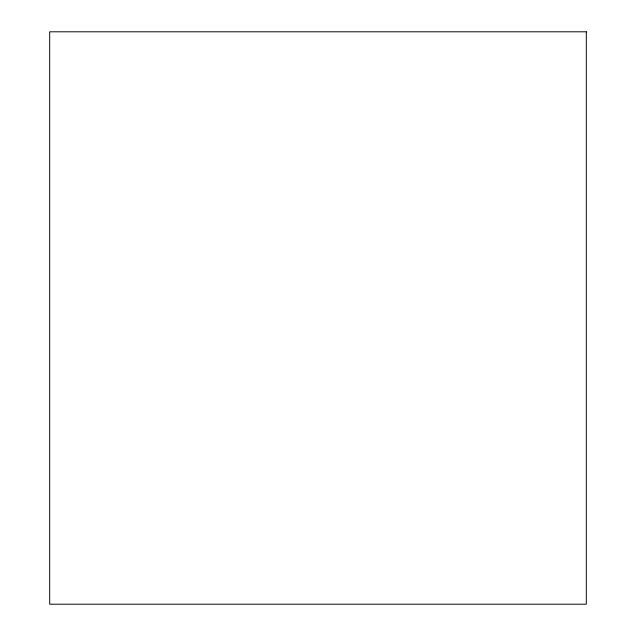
<?xml version="1.0" encoding="UTF-8"?>
<svg xmlns="http://www.w3.org/2000/svg" width="636" height="636" viewBox="0 0 636 636"><rect width="100%" height="100%" fill="white"/><g stroke="black" fill="none" stroke-linecap="round" stroke-linejoin="round"><path stroke-width="0.95" d="M586.312 31.8L49.688 31.8L49.688 604.2L586.312 604.2L586.312 31.8"/></g></svg>
